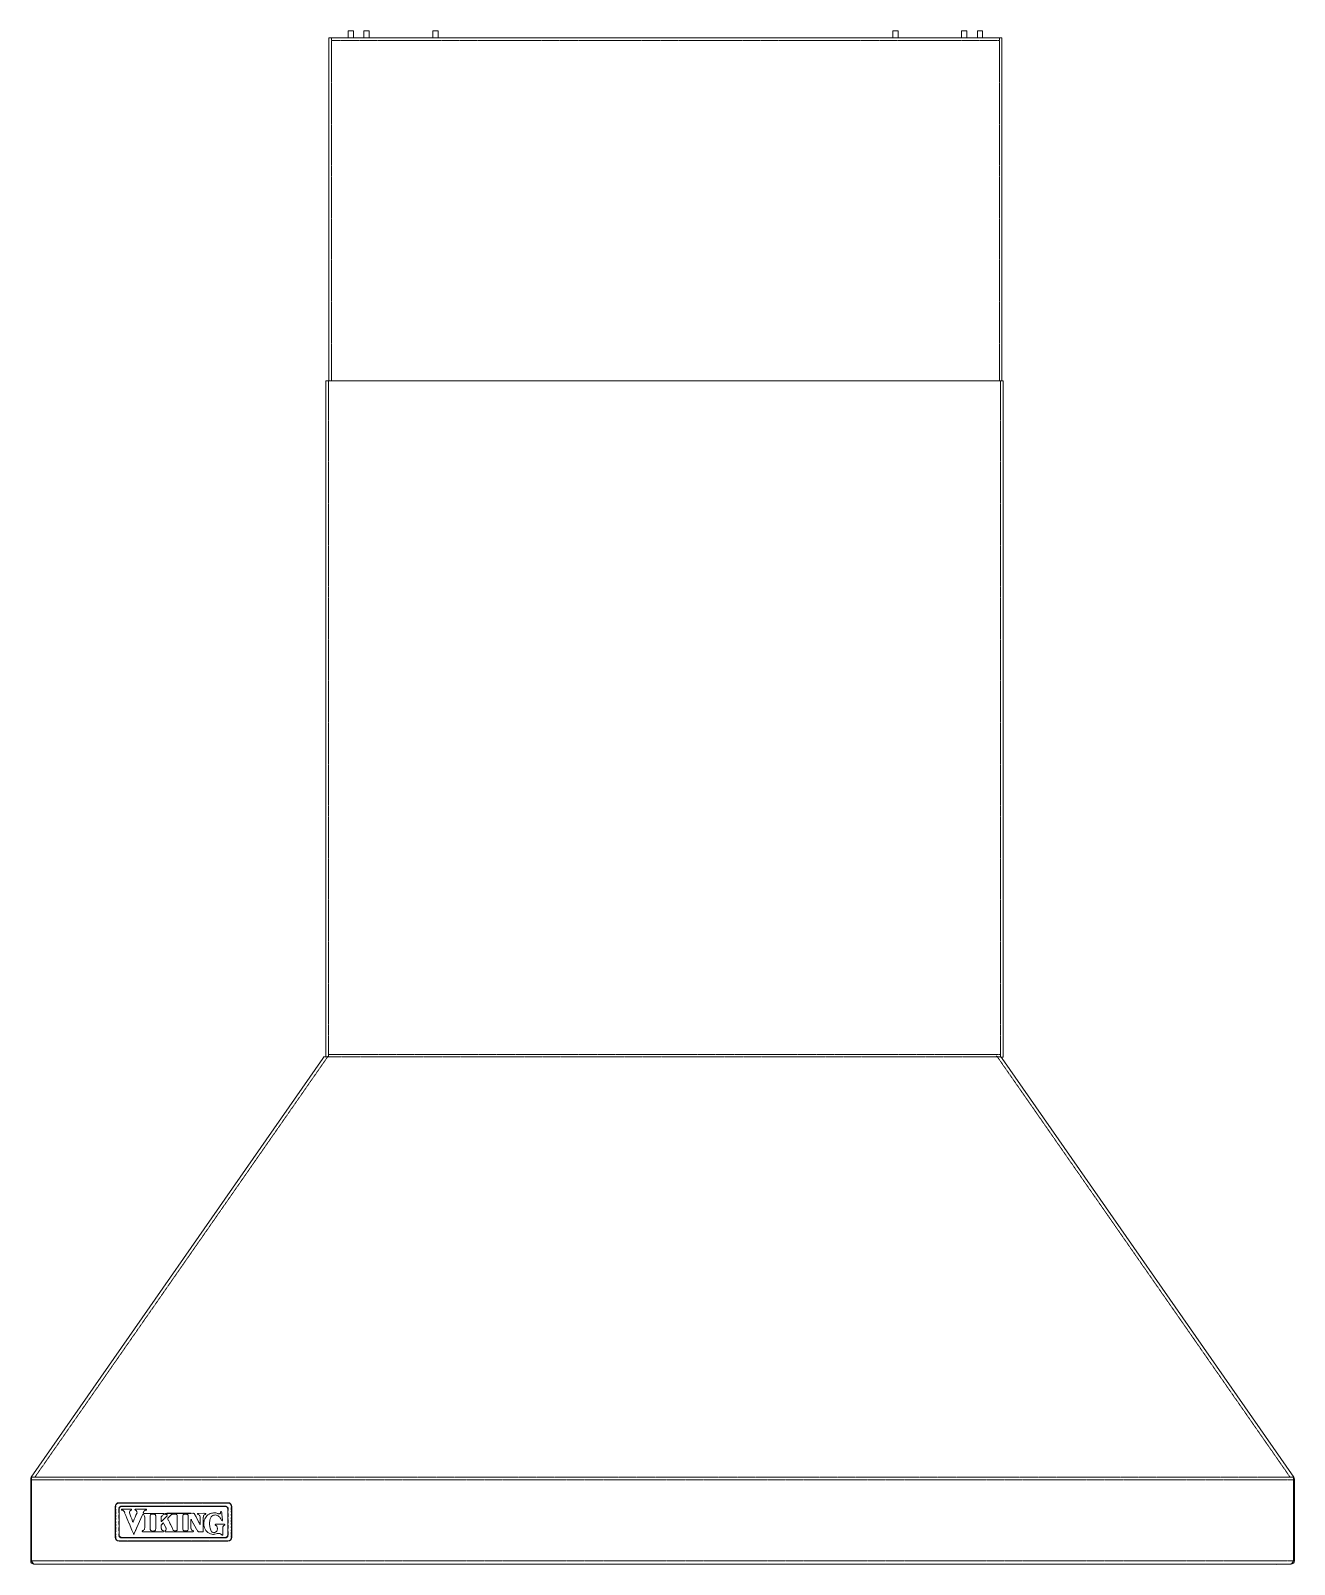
# Model space of a CAD drawing. Header units: millimetres. Extents: x 46989 to 543236, y 252623 to 526638.
# Drawn here: x 59520 to 81019, y 412126 to 438212 of the extents above; entities that cross this region are included whole.
import ezdxf

# ---------------------------------------------------------------- set-up
doc = ezdxf.new("R2010")
doc.units = ezdxf.units.MM
doc.linetypes.add('PHANTOM', pattern=[20, 10, -2, 2, -2, 2, -2])

msp = doc.modelspace()

# ---------------------------------------------------------------- linework, layer by layer
at = {"color": 7, "lineweight": 13, "ltscale": 0.00148}
for p, q in [((64594, 438089), (64594, 438047)), ((64637, 438089), (64637, 438047)), ((76000, 438089), (76000, 438047)), ((76042, 438089), (76042, 438047))]:
    msp.add_line(p, q, dxfattribs=at)
at = {"color": 7, "lineweight": 13, "ltscale": 0.001475}
for p, q in [((64637, 438089), (64594, 438089)), ((64637, 438089), (64679, 438089)), ((76000, 438089), (75957, 438089)), ((76042, 438089), (76000, 438089)), ((76042, 438089), (76042, 438047)), ((64543, 432255), (64585, 432255)), ((76063, 432255), (76020, 432255)), ((64585, 420754), (64585, 420796)), ((76020, 420754), (76020, 420796)), ((76063, 420754), (76063, 420796)), ((76063, 420754), (76063, 420796)), ((76063, 420754), (76020, 420754))]:
    msp.add_line(p, q, dxfattribs=at)
at = {"color": 7, "lineweight": 13, "ltscale": 0.03937}
for p, q in [((64594, 438047), (64594, 432255)), ((75942, 438089), (64695, 438089)), ((76042, 438047), (76042, 432255)), ((64543, 420796), (64543, 432255)), ((76020, 432255), (64585, 432255)), ((76063, 420796), (76063, 432255)), ((64491, 420729), (59530, 413609)), ((81008, 413609), (76048, 420729)), ((59520, 412188), (59520, 413577)), ((59534, 413565), (59534, 412185)), ((81005, 412185), (81005, 413565)), ((81019, 413577), (81019, 412188)), ((61025, 413174), (62875, 413174)), ((61068, 413117), (62831, 413117)), ((61068, 413109), (62831, 413109)), ((62875, 412519), (61025, 412519)), ((62831, 412584), (61068, 412584)), ((62831, 412576), (61068, 412576)), ((59586, 412129), (80952, 412129))]:
    msp.add_line(p, q, dxfattribs=at)
at = {"color": 7, "lineweight": 13, "ltscale": 0.001469}
msp.add_line((64637, 438047), (64637, 438089), dxfattribs=at)
at = {"color": 7, "lineweight": 13, "ltscale": 1.6e-05}
for p, q in [((64637, 438089), (64637, 438089)), ((62383, 412970), (62382, 412970)), ((62382, 412970), (62383, 412970))]:
    msp.add_line(p, q, dxfattribs=at)
at = {"color": 7, "lineweight": 13, "ltscale": 0.019213}
for p, q in [((64637, 438089), (65190, 438089)), ((76000, 438089), (75447, 438089))]:
    msp.add_line(p, q, dxfattribs=at)
at = {"color": 7, "linetype": 'PHANTOM', "lineweight": 13, "ltscale": 0.03937}
for p, q in [((64637, 438047), (64637, 432255)), ((76000, 438047), (64637, 438047)), ((76000, 438047), (76000, 432255)), ((64585, 420796), (64585, 432255)), ((76020, 420796), (76020, 432255)), ((64585, 420796), (76020, 420796)), ((64571, 420756), (59592, 413609)), ((64571, 420756), (75968, 420756)), ((80947, 413609), (75968, 420756)), ((59534, 413565), (81005, 413565)), ((59592, 413609), (80947, 413609)), ((61025, 413169), (62875, 413169)), ((62875, 412525), (61025, 412525)), ((59534, 412185), (81005, 412185))]:
    msp.add_line(p, q, dxfattribs=at)
at = {"color": 7, "lineweight": 13, "ltscale": 0.000463}
for p, q in [((64679, 438089), (64693, 438089)), ((75957, 438089), (75944, 438089))]:
    msp.add_line(p, q, dxfattribs=at)
at = {"color": 7, "lineweight": 13, "ltscale": 0.001562}
for p, q in [((64966, 438212), (64921, 438212)), ((65280, 438212), (65235, 438212)), ((66405, 438212), (66360, 438212)), ((74277, 438212), (74232, 438212)), ((75402, 438212), (75357, 438212)), ((75671, 438212), (75626, 438212))]:
    msp.add_line(p, q, dxfattribs=at)
at = {"color": 7, "lineweight": 13, "ltscale": 0.00426}
for p, q in [((64921, 438089), (64921, 438212)), ((65011, 438089), (65011, 438212)), ((65011, 438089), (65011, 438212)), ((65190, 438089), (65190, 438212)), ((65280, 438089), (65280, 438212)), ((66360, 438089), (66360, 438212)), ((66450, 438089), (66450, 438212)), ((74187, 438089), (74187, 438212)), ((74277, 438089), (74277, 438212)), ((75357, 438089), (75357, 438212)), ((75447, 438089), (75447, 438212)), ((75626, 438089), (75626, 438212)), ((75716, 438089), (75716, 438212)), ((75716, 438089), (75716, 438212))]:
    msp.add_line(p, q, dxfattribs=at)
at = {"color": 7, "lineweight": 13, "ltscale": 0.001563}
for p, q in [((65011, 438212), (64966, 438212)), ((65235, 438212), (65190, 438212)), ((66450, 438212), (66405, 438212)), ((74232, 438212), (74187, 438212)), ((75447, 438212), (75402, 438212)), ((75716, 438212), (75671, 438212))]:
    msp.add_line(p, q, dxfattribs=at)
at = {"color": 7, "lineweight": 13, "ltscale": 0.001187}
msp.add_line((65280, 438089), (65314, 438089), dxfattribs=at)
at = {"color": 7, "lineweight": 13, "ltscale": 0.001188}
msp.add_line((75357, 438089), (75322, 438089), dxfattribs=at)
at = {"color": 7, "lineweight": 13, "ltscale": 0.001407}
msp.add_line((64543, 420756), (64543, 420796), dxfattribs=at)
at = {"color": 7, "lineweight": 13, "ltscale": 0.001021}
msp.add_line((64585, 420796), (64585, 420767), dxfattribs=at)
at = {"color": 7, "lineweight": 13, "ltscale": 0.001113}
msp.add_line((64509, 420756), (64491, 420729), dxfattribs=at)
at = {"color": 7, "lineweight": 13, "ltscale": 0.002133}
msp.add_line((64509, 420756), (64571, 420756), dxfattribs=at)
at = {"color": 7, "lineweight": 13, "ltscale": 0.001811}
msp.add_line((75968, 420756), (76020, 420756), dxfattribs=at)
at = {"color": 7, "lineweight": 13, "ltscale": 0.001031}
msp.add_line((76048, 420729), (76031, 420754), dxfattribs=at)
at = {"color": 7, "lineweight": 13, "ltscale": 0.000133}
for p, q in [((59534, 413609), (59530, 413609)), ((81005, 413609), (81008, 413609))]:
    msp.add_line(p, q, dxfattribs=at)
at = {"color": 7, "lineweight": 13, "ltscale": 0.000162}
for p, q in [((59530, 413609), (59534, 413606)), ((81008, 413609), (81005, 413606))]:
    msp.add_line(p, q, dxfattribs=at)
at = {"color": 7, "lineweight": 13, "ltscale": 0.002}
for p, q in [((59592, 413609), (59534, 413609)), ((81005, 413609), (80947, 413609))]:
    msp.add_line(p, q, dxfattribs=at)
at = {"color": 7, "lineweight": 13, "ltscale": 0.00152}
for p, q in [((59534, 413565), (59534, 413609)), ((81005, 413609), (81005, 413565))]:
    msp.add_line(p, q, dxfattribs=at)
at = {"color": 7, "lineweight": 13, "ltscale": 0.004517}
for p, q in [((60960, 412979), (60960, 413110)), ((62940, 413110), (62940, 412979))]:
    msp.add_line(p, q, dxfattribs=at)
at = {"color": 7, "lineweight": 13, "ltscale": 0.000117}
for p, q in [((60960, 412976), (60960, 412979)), ((62940, 412979), (62940, 412976))]:
    msp.add_line(p, q, dxfattribs=at)
at = {"color": 7, "lineweight": 13, "ltscale": 0.013615}
for p, q in [((60960, 412584), (60960, 412976)), ((62940, 412976), (62940, 412584))]:
    msp.add_line(p, q, dxfattribs=at)
at = {"color": 7, "linetype": 'PHANTOM', "lineweight": 13, "ltscale": 0.018331}
for p, q in [((60967, 413111), (60967, 412583)), ((62933, 412583), (62933, 413111))]:
    msp.add_line(p, q, dxfattribs=at)
at = {"color": 7, "linetype": 'PHANTOM', "lineweight": 13, "ltscale": 0.015281}
for p, q in [((61018, 412627), (61018, 413067)), ((62882, 413067), (62882, 412627))]:
    msp.add_line(p, q, dxfattribs=at)
at = {"color": 7, "linetype": 'PHANTOM', "lineweight": 13, "ltscale": 0.000201}
for p, q in [((61025, 413174), (61025, 413169)), ((62875, 413169), (62875, 413174)), ((61025, 412519), (61025, 412525)), ((62875, 412519), (62875, 412525))]:
    msp.add_line(p, q, dxfattribs=at)
at = {"color": 7, "lineweight": 13, "ltscale": 0.015214}
for p, q in [((61025, 412628), (61025, 413066)), ((62874, 412628), (62874, 413066))]:
    msp.add_line(p, q, dxfattribs=at)
at = {"color": 7, "lineweight": 13, "ltscale": 3e-06}
for p, q in [((61066, 413058), (61066, 413058)), ((61236, 413054), (61236, 413055))]:
    msp.add_line(p, q, dxfattribs=at)
at = {"color": 7, "lineweight": 13, "ltscale": 0.000203}
for p, q in [((61068, 413117), (61068, 413112)), ((62252, 412994), (62246, 412994)), ((62831, 413112), (62831, 413117)), ((61068, 412582), (61068, 412576)), ((62831, 412576), (62831, 412582))]:
    msp.add_line(p, q, dxfattribs=at)
at = {"color": 7, "lineweight": 13, "ltscale": 8.9e-05}
for p, q in [((61068, 413112), (61068, 413109)), ((62831, 413109), (62831, 413112)), ((61068, 412584), (61068, 412582)), ((62831, 412582), (62831, 412584))]:
    msp.add_line(p, q, dxfattribs=at)
at = {"color": 7, "lineweight": 13, "ltscale": 3.9e-05}
msp.add_line((61071, 413049), (61072, 413049), dxfattribs=at)
at = {"color": 7, "lineweight": 13, "ltscale": 0.004197}
msp.add_line((61091, 413065), (61211, 413065), dxfattribs=at)
at = {"color": 7, "lineweight": 13, "ltscale": 0.004196}
msp.add_line((61211, 413065), (61091, 413065), dxfattribs=at)
at = {"color": 7, "lineweight": 13, "ltscale": 3.4e-05}
msp.add_line((61237, 413055), (61236, 413055), dxfattribs=at)
at = {"color": 7, "lineweight": 13, "ltscale": 0.011651}
msp.add_line((61416, 412957), (61283, 412649), dxfattribs=at)
at = {"color": 7, "lineweight": 13, "ltscale": 6.7e-05}
msp.add_line((61299, 413049), (61301, 413048), dxfattribs=at)
at = {"color": 7, "lineweight": 13, "ltscale": 4e-05}
for p, q in [((61305, 413064), (61307, 413065)), ((61307, 413065), (61305, 413064)), ((61790, 412980), (61791, 412981)), ((61783, 412694), (61784, 412694)), ((62201, 412725), (62201, 412724)), ((62445, 412680), (62446, 412680))]:
    msp.add_line(p, q, dxfattribs=at)
at = {"color": 7, "lineweight": 13, "ltscale": 0.001724}
msp.add_line((61306, 412946), (61326, 412991), dxfattribs=at)
at = {"color": 7, "lineweight": 13, "ltscale": 4.1e-05}
msp.add_line((61308, 413065), (61307, 413065), dxfattribs=at)
at = {"color": 7, "lineweight": 13, "ltscale": 0.000977}
msp.add_line((61336, 413065), (61308, 413065), dxfattribs=at)
at = {"color": 7, "lineweight": 13, "ltscale": 0.003791}
msp.add_line((61335, 413065), (61444, 413065), dxfattribs=at)
at = {"color": 7, "lineweight": 13, "ltscale": 0.003906}
msp.add_line((61448, 413065), (61336, 413065), dxfattribs=at)
at = {"color": 7, "lineweight": 13, "ltscale": 7.5e-05}
msp.add_line((61416, 412959), (61416, 412957), dxfattribs=at)
at = {"color": 7, "lineweight": 13, "ltscale": 3.6e-05}
for p, q in [((61434, 412999), (61434, 413000)), ((61270, 412862), (61269, 412861)), ((61615, 412694), (61616, 412694))]:
    msp.add_line(p, q, dxfattribs=at)
at = {"color": 7, "lineweight": 13, "ltscale": 0.000452}
msp.add_line((61457, 413065), (61444, 413065), dxfattribs=at)
at = {"color": 7, "lineweight": 13, "ltscale": 0.000139}
msp.add_line((61444, 413065), (61448, 413065), dxfattribs=at)
at = {"color": 7, "lineweight": 13, "ltscale": 0.000256}
msp.add_line((61450, 412993), (61457, 412993), dxfattribs=at)
at = {"color": 7, "lineweight": 13, "ltscale": 0.000255}
msp.add_line((61457, 412993), (61450, 412993), dxfattribs=at)
at = {"color": 7, "lineweight": 13, "ltscale": 0.011409}
msp.add_line((61786, 412993), (61457, 412993), dxfattribs=at)
at = {"color": 7, "lineweight": 13, "ltscale": 2.9e-05}
for p, q in [((61477, 413065), (61476, 413065)), ((62108, 412950), (62108, 412949))]:
    msp.add_line(p, q, dxfattribs=at)
at = {"color": 7, "lineweight": 13, "ltscale": 3.2e-05}
msp.add_line((61488, 413061), (61487, 413061), dxfattribs=at)
at = {"color": 7, "lineweight": 13, "ltscale": 1.3e-05}
for p, q in [((61489, 413059), (61489, 413059)), ((62688, 412995), (62688, 412995)), ((61741, 412895), (61741, 412895)), ((62015, 412727), (62015, 412727)), ((62565, 412845), (62565, 412844))]:
    msp.add_line(p, q, dxfattribs=at)
at = {"color": 7, "lineweight": 13, "ltscale": 0.009889}
msp.add_line((61501, 412993), (61786, 412993), dxfattribs=at)
at = {"color": 7, "lineweight": 13, "ltscale": 0.000662}
for p, q in [((61554, 412918), (61554, 412937)), ((61554, 412937), (61554, 412918))]:
    msp.add_line(p, q, dxfattribs=at)
at = {"color": 7, "lineweight": 13, "ltscale": 0.001186}
msp.add_line((61584, 412979), (61618, 412979), dxfattribs=at)
at = {"color": 7, "lineweight": 13, "ltscale": 0.000323}
msp.add_line((61648, 412937), (61647, 412946), dxfattribs=at)
at = {"color": 7, "lineweight": 13, "ltscale": 0.004625}
msp.add_line((61744, 412853), (61838, 412948), dxfattribs=at)
at = {"color": 7, "lineweight": 13, "ltscale": 1e-05}
for p, q in [((61744, 412937), (61744, 412937)), ((61773, 412967), (61773, 412968)), ((61930, 412979), (61929, 412979)), ((61929, 412979), (61930, 412979)), ((62445, 412680), (62445, 412680))]:
    msp.add_line(p, q, dxfattribs=at)
at = {"color": 7, "lineweight": 13, "ltscale": 1.1e-05}
for p, q in [((61773, 412967), (61773, 412968)), ((61892, 412950), (61893, 412951)), ((61909, 412967), (61909, 412968)), ((61909, 412968), (61909, 412967)), ((61417, 412687), (61417, 412687)), ((61435, 412701), (61435, 412701)), ((61946, 412708), (61946, 412709))]:
    msp.add_line(p, q, dxfattribs=at)
at = {"color": 7, "lineweight": 13, "ltscale": 3.3e-05}
msp.add_line((61786, 412993), (61786, 412993), dxfattribs=at)
msp.add_line((61786, 412993), (61786, 412993), dxfattribs=at)
at = {"color": 7, "lineweight": 13, "ltscale": 4e-06}
msp.add_line((61790, 412980), (61790, 412980), dxfattribs=at)
at = {"color": 7, "lineweight": 13, "ltscale": 5e-06}
for p, q in [((61790, 412980), (61790, 412980)), ((61790, 412980), (61790, 412980)), ((62456, 412686), (62456, 412686))]:
    msp.add_line(p, q, dxfattribs=at)
at = {"color": 7, "lineweight": 13, "ltscale": 6e-06}
for p, q in [((61790, 412980), (61790, 412980)), ((62201, 412769), (62201, 412769))]:
    msp.add_line(p, q, dxfattribs=at)
at = {"color": 7, "lineweight": 13, "ltscale": 2.4e-05}
msp.add_line((61810, 412984), (61810, 412985), dxfattribs=at)
at = {"color": 7, "lineweight": 13, "ltscale": 6.1e-05}
msp.add_line((61818, 412977), (61820, 412977), dxfattribs=at)
at = {"color": 7, "lineweight": 13, "ltscale": 0.000385}
msp.add_line((61828, 412993), (61839, 412994), dxfattribs=at)
at = {"color": 7, "lineweight": 13, "ltscale": 0.000384}
msp.add_line((61839, 412993), (61828, 412993), dxfattribs=at)
at = {"color": 7, "lineweight": 13, "ltscale": 0.014149}
msp.add_line((61839, 412994), (62246, 412994), dxfattribs=at)
at = {"color": 7, "lineweight": 13, "ltscale": 0.014154}
msp.add_line((62247, 412993), (61839, 412993), dxfattribs=at)
at = {"color": 7, "lineweight": 13, "ltscale": 0.000217}
msp.add_line((61893, 412951), (61897, 412955), dxfattribs=at)
at = {"color": 7, "lineweight": 13, "ltscale": 0.000604}
msp.add_line((61909, 412967), (61897, 412955), dxfattribs=at)
at = {"color": 7, "lineweight": 13, "ltscale": 8e-06}
for p, q in [((61910, 412968), (61909, 412968)), ((62483, 412973), (62484, 412973)), ((62456, 412686), (62456, 412686))]:
    msp.add_line(p, q, dxfattribs=at)
at = {"color": 7, "lineweight": 13, "ltscale": 1.8e-05}
for p, q in [((62108, 412949), (62108, 412948)), ((62133, 412979), (62133, 412979)), ((62134, 412979), (62134, 412979)), ((62128, 412696), (62129, 412696)), ((62273, 412701), (62272, 412701))]:
    msp.add_line(p, q, dxfattribs=at)
at = {"color": 7, "lineweight": 13, "ltscale": 1.9e-05}
for p, q in [((62108, 412949), (62108, 412948)), ((62133, 412979), (62133, 412979)), ((62133, 412979), (62134, 412979)), ((62174, 412979), (62175, 412979)), ((62178, 412979), (62178, 412978)), ((62201, 412945), (62201, 412946)), ((62108, 412905), (62108, 412904)), ((62108, 412728), (62108, 412728)), ((62128, 412696), (62129, 412696)), ((62201, 412724), (62201, 412725)), ((62289, 412693), (62289, 412694))]:
    msp.add_line(p, q, dxfattribs=at)
at = {"color": 7, "lineweight": 13, "ltscale": 3.5e-05}
msp.add_line((62134, 412979), (62133, 412979), dxfattribs=at)
at = {"color": 7, "lineweight": 13, "ltscale": 0.0001}
msp.add_line((62175, 412979), (62178, 412979), dxfattribs=at)
at = {"color": 7, "lineweight": 13, "ltscale": 0.00014}
msp.add_line((62201, 412941), (62201, 412945), dxfattribs=at)
at = {"color": 7, "lineweight": 13, "ltscale": 5.1e-05}
msp.add_line((62290, 412993), (62292, 412993), dxfattribs=at)
at = {"color": 7, "lineweight": 13, "ltscale": 7.1e-05}
for p, q in [((62292, 412993), (62290, 412993)), ((61645, 412712), (61645, 412714)), ((61645, 412714), (61645, 412712))]:
    msp.add_line(p, q, dxfattribs=at)
at = {"color": 7, "lineweight": 13, "ltscale": 4.2e-05}
msp.add_line((62309, 412981), (62309, 412982), dxfattribs=at)
at = {"color": 7, "lineweight": 13, "ltscale": 0.000435}
msp.add_line((62382, 412970), (62371, 412975), dxfattribs=at)
at = {"color": 7, "lineweight": 13, "ltscale": 0.002742}
msp.add_line((62374, 412993), (62453, 412994), dxfattribs=at)
at = {"color": 7, "lineweight": 13, "ltscale": 0.00341}
msp.add_line((62472, 412994), (62374, 412993), dxfattribs=at)
at = {"color": 7, "lineweight": 13, "ltscale": 1e-06}
msp.add_line((62465, 412957), (62465, 412957), dxfattribs=at)
at = {"color": 7, "lineweight": 13, "ltscale": 0.000379}
msp.add_line((62472, 412994), (62483, 412993), dxfattribs=at)
at = {"color": 7, "lineweight": 13, "ltscale": 6.4e-05}
msp.add_line((62485, 412974), (62483, 412973), dxfattribs=at)
at = {"color": 7, "lineweight": 13, "ltscale": 5.6e-05}
for p, q in [((62484, 412973), (62485, 412974)), ((62392, 412818), (62391, 412820))]:
    msp.add_line(p, q, dxfattribs=at)
at = {"color": 7, "lineweight": 13, "ltscale": 0.000103}
msp.add_line((62752, 413014), (62751, 413012), dxfattribs=at)
at = {"color": 7, "lineweight": 13, "ltscale": 0.000817}
msp.add_line((62771, 413001), (62773, 412978), dxfattribs=at)
at = {"color": 7, "lineweight": 13, "ltscale": 2.5e-05}
for p, q in [((61252, 412862), (61252, 412863)), ((61775, 412681), (61776, 412681)), ((62175, 412695), (62175, 412695))]:
    msp.add_line(p, q, dxfattribs=at)
at = {"color": 7, "lineweight": 13, "ltscale": 0.006329}
msp.add_line((61461, 412928), (61461, 412746), dxfattribs=at)
at = {"color": 7, "lineweight": 13, "ltscale": 0.000141}
msp.add_line((61554, 412914), (61554, 412918), dxfattribs=at)
at = {"color": 7, "lineweight": 13, "ltscale": 0.005415}
msp.add_line((61554, 412914), (61554, 412758), dxfattribs=at)
at = {"color": 7, "lineweight": 13, "ltscale": 2e-06}
for p, q in [((61554, 412758), (61554, 412758)), ((61555, 412720), (61555, 412720))]:
    msp.add_line(p, q, dxfattribs=at)
at = {"color": 7, "lineweight": 13, "ltscale": 0.003487}
msp.add_line((61555, 412680), (61655, 412680), dxfattribs=at)
at = {"color": 7, "lineweight": 13, "ltscale": 0.000549}
msp.add_line((61647, 412791), (61647, 412775), dxfattribs=at)
at = {"color": 7, "lineweight": 13, "ltscale": 0.000728}
msp.add_line((61741, 412895), (61741, 412874), dxfattribs=at)
at = {"color": 7, "lineweight": 13, "ltscale": 2.2e-05}
for p, q in [((61741, 412874), (61741, 412873)), ((61813, 412764), (61813, 412764)), ((62175, 412695), (62175, 412695)), ((62816, 412790), (62816, 412790))]:
    msp.add_line(p, q, dxfattribs=at)
at = {"color": 7, "lineweight": 13, "ltscale": 0.000589}
msp.add_line((61741, 412754), (61741, 412771), dxfattribs=at)
at = {"color": 7, "lineweight": 13, "ltscale": 0.000883}
msp.add_line((61741, 412771), (61741, 412746), dxfattribs=at)
at = {"color": 7, "lineweight": 13, "ltscale": 0.000426}
for p, q in [((61768, 412824), (61760, 412815)), ((62264, 412865), (62258, 412876))]:
    msp.add_line(p, q, dxfattribs=at)
at = {"color": 7, "lineweight": 13, "ltscale": 8.4e-05}
msp.add_line((61769, 412701), (61766, 412701), dxfattribs=at)
at = {"color": 7, "lineweight": 13, "ltscale": 0.002013}
msp.add_line((61787, 412816), (61813, 412764), dxfattribs=at)
at = {"color": 7, "lineweight": 13, "ltscale": 2.7e-05}
for p, q in [((61809, 412695), (61809, 412696)), ((62201, 412725), (62201, 412726))]:
    msp.add_line(p, q, dxfattribs=at)
at = {"color": 7, "lineweight": 13, "ltscale": 4.3e-05}
msp.add_line((61810, 412696), (61809, 412695), dxfattribs=at)
at = {"color": 7, "lineweight": 13, "ltscale": 4.4e-05}
msp.add_line((61810, 412683), (61811, 412682), dxfattribs=at)
at = {"color": 7, "lineweight": 13, "ltscale": 0.000198}
msp.add_line((61830, 412680), (61824, 412680), dxfattribs=at)
at = {"color": 7, "lineweight": 13, "ltscale": 2e-05}
for p, q in [((61827, 412729), (61827, 412728)), ((62201, 412770), (62201, 412769)), ((62282, 412681), (62282, 412681))]:
    msp.add_line(p, q, dxfattribs=at)
at = {"color": 7, "lineweight": 13, "ltscale": 0.013839}
msp.add_line((61830, 412680), (62228, 412680), dxfattribs=at)
at = {"color": 7, "lineweight": 13, "ltscale": 0.00012}
msp.add_line((61863, 412875), (61862, 412878), dxfattribs=at)
at = {"color": 7, "lineweight": 13, "ltscale": 0.003041}
msp.add_line((61925, 412750), (61887, 412829), dxfattribs=at)
at = {"color": 7, "lineweight": 13, "ltscale": 0.00097}
msp.add_line((61901, 412799), (61889, 412824), dxfattribs=at)
at = {"color": 7, "lineweight": 13, "ltscale": 2.1e-05}
msp.add_line((61925, 412750), (61925, 412750), dxfattribs=at)
at = {"color": 7, "lineweight": 13, "ltscale": 7.4e-05}
msp.add_line((61946, 412709), (61945, 412710), dxfattribs=at)
at = {"color": 7, "lineweight": 13, "ltscale": 9e-06}
msp.add_line((61945, 412710), (61945, 412710), dxfattribs=at)
at = {"color": 7, "lineweight": 13, "ltscale": 0.001287}
msp.add_line((62015, 412866), (62015, 412829), dxfattribs=at)
at = {"color": 7, "lineweight": 13, "ltscale": 0.000422}
msp.add_line((62015, 412829), (62015, 412817), dxfattribs=at)
at = {"color": 7, "lineweight": 13, "ltscale": 0.001505}
msp.add_line((62015, 412817), (62015, 412773), dxfattribs=at)
at = {"color": 7, "lineweight": 13, "ltscale": 0.001603}
msp.add_line((62015, 412773), (62015, 412727), dxfattribs=at)
at = {"color": 7, "linetype": 'PHANTOM', "lineweight": 13, "ltscale": 5e-06}
msp.add_line((62015, 412773), (62015, 412773), dxfattribs=at)
at = {"color": 7, "linetype": 'PHANTOM', "lineweight": 13, "ltscale": 1.9e-05}
msp.add_line((62108, 412905), (62108, 412904), dxfattribs=at)
at = {"color": 7, "lineweight": 13, "ltscale": 6.5e-05}
msp.add_line((62130, 412695), (62129, 412696), dxfattribs=at)
at = {"color": 7, "lineweight": 13, "ltscale": 0.003746}
msp.add_line((62201, 412770), (62201, 412877), dxfattribs=at)
at = {"color": 7, "lineweight": 13, "ltscale": 0.000671}
msp.add_line((62201, 412749), (62201, 412768), dxfattribs=at)
at = {"color": 7, "lineweight": 13, "ltscale": 0.000282}
msp.add_line((62201, 412759), (62201, 412767), dxfattribs=at)
at = {"color": 7, "lineweight": 13, "ltscale": 0.00095}
msp.add_line((62228, 412680), (62255, 412680), dxfattribs=at)
at = {"color": 7, "lineweight": 13, "ltscale": 0.005003}
for p, q in [((62246, 412890), (62246, 412746)), ((62246, 412746), (62246, 412890))]:
    msp.add_line(p, q, dxfattribs=at)
at = {"color": 7, "lineweight": 13, "ltscale": 0.000313}
msp.add_line((62264, 412680), (62255, 412680), dxfattribs=at)
at = {"color": 7, "lineweight": 13, "ltscale": 0.000362}
for p, q in [((62255, 412680), (62266, 412680)), ((62386, 412830), (62381, 412839))]:
    msp.add_line(p, q, dxfattribs=at)
at = {"color": 7, "lineweight": 13, "ltscale": 0.00315}
msp.add_line((62308, 412785), (62264, 412865), dxfattribs=at)
at = {"color": 7, "lineweight": 13, "ltscale": 0.005629}
msp.add_line((62264, 412865), (62342, 412723), dxfattribs=at)
at = {"color": 7, "lineweight": 13, "ltscale": 5e-05}
msp.add_line((62264, 412680), (62266, 412680), dxfattribs=at)
at = {"color": 7, "lineweight": 13, "ltscale": 9.8e-05}
msp.add_line((62266, 412680), (62269, 412680), dxfattribs=at)
at = {"color": 7, "lineweight": 13, "ltscale": 4.6e-05}
msp.add_line((62284, 412681), (62282, 412681), dxfattribs=at)
at = {"color": 7, "lineweight": 13, "ltscale": 5.5e-05}
msp.add_line((62289, 412694), (62288, 412695), dxfattribs=at)
at = {"color": 7, "lineweight": 13, "ltscale": 0.000155}
msp.add_line((62344, 412719), (62342, 412723), dxfattribs=at)
at = {"color": 7, "lineweight": 13, "ltscale": 0.000156}
msp.add_line((62342, 412723), (62344, 412719), dxfattribs=at)
at = {"color": 7, "lineweight": 13, "ltscale": 1.5e-05}
for p, q in [((62368, 412683), (62368, 412683)), ((62456, 412685), (62456, 412686))]:
    msp.add_line(p, q, dxfattribs=at)
at = {"color": 7, "lineweight": 13, "ltscale": 0.001713}
msp.add_line((62434, 412680), (62384, 412680), dxfattribs=at)
at = {"color": 7, "lineweight": 13, "ltscale": 0.00036}
msp.add_line((62391, 412820), (62386, 412830), dxfattribs=at)
at = {"color": 7, "lineweight": 13, "ltscale": 2.6e-05}
for p, q in [((62391, 412820), (62391, 412820)), ((62594, 412690), (62593, 412691)), ((62593, 412691), (62594, 412690)), ((61282, 412649), (61283, 412649))]:
    msp.add_line(p, q, dxfattribs=at)
at = {"color": 7, "lineweight": 13, "ltscale": 0.004422}
msp.add_line((62404, 412928), (62404, 412801), dxfattribs=at)
at = {"color": 7, "lineweight": 13, "ltscale": 0.000233}
msp.add_line((62434, 412680), (62440, 412680), dxfattribs=at)
at = {"color": 7, "lineweight": 13, "ltscale": 7.2e-05}
msp.add_line((62457, 412907), (62457, 412909), dxfattribs=at)
at = {"color": 7, "lineweight": 13, "ltscale": 0.00395}
msp.add_line((62457, 412793), (62457, 412907), dxfattribs=at)
at = {"color": 7, "lineweight": 13, "ltscale": 8.8e-05}
msp.add_line((62457, 412708), (62457, 412711), dxfattribs=at)
at = {"color": 7, "lineweight": 13, "ltscale": 0.000673}
msp.add_line((62457, 412689), (62457, 412708), dxfattribs=at)
at = {"color": 7, "lineweight": 13, "ltscale": 0.005112}
msp.add_line((62667, 412807), (62814, 412807), dxfattribs=at)
at = {"color": 7, "lineweight": 13, "ltscale": 0.003419}
msp.add_line((62789, 412630), (62789, 412728), dxfattribs=at)
at = {"color": 7, "lineweight": 13, "ltscale": 4.7e-05}
msp.add_line((62796, 412776), (62797, 412777), dxfattribs=at)
at = {"color": 7, "lineweight": 13, "ltscale": 0.000189}
msp.add_line((62646, 412639), (62652, 412640), dxfattribs=at)
at = {"color": 7, "lineweight": 13, "ltscale": 0.000114}
msp.add_line((62665, 412674), (62662, 412672), dxfattribs=at)
at = {"color": 7, "lineweight": 13, "ltscale": 5.7e-05}
for p, q in [((62665, 412674), (62667, 412675)), ((62775, 412625), (62776, 412624))]:
    msp.add_line(p, q, dxfattribs=at)
at = {"color": 7, "lineweight": 13, "ltscale": 1.2e-05}
msp.add_line((62751, 412643), (62750, 412643), dxfattribs=at)
at = {"color": 7, "lineweight": 13, "ltscale": 0.000888}
msp.add_line((62751, 412643), (62771, 412628), dxfattribs=at)
at = {"color": 7, "lineweight": 13, "ltscale": 0.000148}
msp.add_line((62771, 412628), (62775, 412625), dxfattribs=at)
at = {"color": 7, "lineweight": 13, "ltscale": 0.000149}
msp.add_line((62775, 412625), (62771, 412628), dxfattribs=at)
at = {"color": 7, "lineweight": 13, "ltscale": 0.000487}
for p, q in [((59534, 412188), (59520, 412188)), ((81005, 412188), (81019, 412188))]:
    msp.add_line(p, q, dxfattribs=at)
at = {"color": 7, "lineweight": 13, "ltscale": 0.000235}
msp.add_line((80722, 412126), (80716, 412129), dxfattribs=at)
at = {"color": 7, "lineweight": 13, "ltscale": 8.5e-05}
msp.add_line((80722, 412126), (80721, 412129), dxfattribs=at)
at = {"color": 7, "lineweight": 13, "ltscale": 0.03937}
for points in [[(64585, 420767), (64578, 420762), (64571, 420756)], [(75968, 420756), (75961, 420762), (75955, 420766), (75950, 420768), (75945, 420769)], [(61071, 413049), (61068, 413050), (61066, 413053), (61065, 413055)], [(61065, 413055), (61067, 413052), (61071, 413049)], [(61120, 413003), (61114, 413017), (61110, 413024), (61103, 413033), (61095, 413041), (61086, 413046), (61079, 413048), (61072, 413049)], [(61091, 413065), (61081, 413065), (61076, 413064)], [(61202, 413004), (61201, 413012), (61203, 413021), (61206, 413029), (61212, 413035), (61220, 413043), (61230, 413048)], [(61226, 413064), (61221, 413065), (61211, 413065)], [(61231, 413063), (61234, 413061), (61236, 413057), (61237, 413055)], [(61301, 413064), (61298, 413062), (61295, 413059), (61294, 413055), (61295, 413054)], [(61307, 413065), (61300, 413063), (61297, 413061), (61295, 413059)], [(61296, 413052), (61297, 413051), (61301, 413048)], [(61301, 413048), (61313, 413041), (61319, 413036), (61323, 413031), (61327, 413023), (61330, 413015), (61329, 413004)], [(61416, 412957), (61420, 412966), (61422, 412970), (61429, 412977)], [(61461, 412928), (61458, 412943), (61452, 412957), (61444, 412967), (61435, 412974), (61429, 412977)], [(61436, 412996), (61436, 412996), (61438, 412995), (61441, 412994), (61450, 412993)], [(61440, 413014), (61448, 413029), (61454, 413036), (61461, 413041), (61468, 413046), (61477, 413048), (61482, 413049)], [(61476, 413065), (61462, 413065), (61448, 413065)], [(61489, 413059), (61486, 413062), (61483, 413064), (61477, 413065)], [(61482, 413049), (61486, 413050), (61489, 413054), (61489, 413059)], [(61584, 412979), (61575, 412978), (61566, 412974), (61565, 412973)], [(61636, 412973), (61629, 412977), (61618, 412979)], [(61648, 412937), (61648, 412864), (61647, 412791)], [(61741, 412895), (61741, 412915), (61741, 412925), (61742, 412933), (61744, 412937)], [(61744, 412937), (61749, 412946), (61755, 412953), (61763, 412960), (61773, 412967)], [(61744, 412937), (61749, 412946), (61755, 412953), (61763, 412960), (61773, 412967)], [(61773, 412968), (61785, 412976), (61790, 412980)], [(61794, 412989), (61793, 412992), (61790, 412993), (61786, 412993)], [(61791, 412981), (61794, 412986), (61794, 412989)], [(61818, 412977), (61815, 412978), (61812, 412981), (61810, 412984)], [(61817, 412992), (61820, 412993), (61828, 412993)], [(61828, 412993), (61820, 412993), (61817, 412992)], [(61841, 412970), (61840, 412972), (61835, 412974), (61829, 412975), (61818, 412977)], [(61838, 412948), (61842, 412956), (61844, 412961), (61844, 412965), (61841, 412970)], [(61861, 412918), (61870, 412928), (61881, 412940), (61893, 412951)], [(61910, 412968), (61917, 412974), (61921, 412976), (61929, 412979)], [(61930, 412979), (61940, 412980), (61962, 412980), (61975, 412980)], [(61998, 412976), (61993, 412978), (61982, 412980), (61975, 412980)], [(62013, 412959), (62010, 412965), (62005, 412971), (61998, 412976)], [(62013, 412959), (62014, 412951), (62014, 412934)], [(62108, 412948), (62108, 412926), (62108, 412904)], [(62108, 412948), (62108, 412934), (62108, 412905)], [(62178, 412979), (62184, 412977), (62190, 412973), (62194, 412968), (62198, 412963), (62200, 412954), (62201, 412946)], [(62178, 412978), (62184, 412976), (62190, 412973), (62194, 412968), (62198, 412962), (62200, 412954), (62201, 412946)], [(62247, 412993), (62269, 412994), (62290, 412993)], [(62303, 412990), (62297, 412993), (62292, 412993)], [(62309, 412982), (62305, 412988), (62303, 412990)], [(62381, 412839), (62334, 412934), (62309, 412981)], [(62359, 412987), (62360, 412990), (62361, 412990), (62363, 412992), (62366, 412993), (62374, 412993)], [(62374, 412993), (62366, 412993), (62362, 412991), (62360, 412990), (62359, 412987), (62359, 412986), (62360, 412983), (62361, 412981)], [(62383, 412970), (62390, 412964), (62395, 412957), (62397, 412952)], [(62457, 412909), (62457, 412928), (62459, 412938), (62463, 412952), (62465, 412957)], [(62465, 412957), (62460, 412944), (62458, 412931)], [(62466, 412819), (62466, 412839), (62469, 412858), (62473, 412877), (62481, 412898), (62492, 412917), (62505, 412935), (62519, 412951), (62536, 412966), (62554, 412978), (62574, 412988), (62595, 412995), (62614, 412999), (62633, 413001), (62652, 413001)], [(62485, 412974), (62491, 412975), (62496, 412977)], [(62502, 412986), (62501, 412989), (62497, 412992), (62494, 412993), (62489, 412993)], [(62496, 412977), (62500, 412979), (62502, 412984), (62502, 412986)], [(62647, 412965), (62631, 412962), (62617, 412955), (62604, 412946), (62593, 412934), (62585, 412920), (62580, 412910), (62575, 412898), (62569, 412875), (62567, 412860), (62565, 412845)], [(62767, 412878), (62755, 412901), (62739, 412923), (62730, 412933), (62721, 412942), (62708, 412951), (62694, 412959), (62678, 412964), (62663, 412966), (62647, 412965)], [(62647, 412965), (62663, 412966), (62679, 412964), (62694, 412959), (62708, 412951), (62721, 412941), (62731, 412932), (62739, 412923), (62755, 412901), (62767, 412878)], [(62688, 412995), (62703, 412988), (62712, 412985), (62716, 412983), (62723, 412983)], [(62744, 412993), (62740, 412988), (62735, 412985), (62729, 412983), (62723, 412983)], [(62723, 412983), (62731, 412984), (62737, 412986), (62744, 412993)], [(62744, 412993), (62748, 412999), (62749, 413004), (62752, 413014)], [(62751, 413010), (62747, 412998), (62744, 412993)], [(62757, 413023), (62755, 413021), (62752, 413014)], [(62757, 413023), (62759, 413025), (62761, 413025), (62762, 413025)], [(62762, 413025), (62760, 413025), (62758, 413024), (62757, 413023)], [(62762, 413025), (62764, 413024), (62766, 413022)], [(62766, 413022), (62764, 413024), (62762, 413025)], [(61193, 412825), (61243, 412707), (61267, 412648)], [(61252, 412862), (61257, 412849), (61260, 412843)], [(61260, 412843), (61257, 412849), (61254, 412856), (61252, 412862)], [(61260, 412843), (61264, 412849), (61269, 412861)], [(61416, 412693), (61419, 412696), (61422, 412697)], [(61417, 412687), (61416, 412690), (61416, 412693)], [(61417, 412687), (61418, 412685), (61421, 412683), (61426, 412681), (61431, 412680), (61442, 412680)], [(61435, 412701), (61428, 412699), (61422, 412697)], [(61422, 412697), (61428, 412699), (61435, 412701)], [(61461, 412746), (61458, 412733), (61454, 412720), (61448, 412711), (61440, 412704), (61435, 412701)], [(61554, 412758), (61555, 412836), (61554, 412914)], [(61554, 412726), (61554, 412737), (61554, 412758)], [(61615, 412694), (61599, 412693), (61591, 412693), (61580, 412695)], [(61645, 412712), (61641, 412705), (61636, 412700), (61632, 412697), (61627, 412695), (61616, 412694)], [(61616, 412694), (61624, 412695), (61628, 412696), (61633, 412698)], [(61633, 412698), (61638, 412702), (61642, 412707), (61645, 412712)], [(61647, 412728), (61646, 412718), (61645, 412714)], [(61645, 412714), (61646, 412718), (61647, 412728)], [(61647, 412775), (61648, 412743), (61647, 412728)], [(61647, 412728), (61648, 412743), (61647, 412775)], [(61744, 412853), (61743, 412854), (61742, 412857), (61741, 412861), (61741, 412865), (61741, 412873)], [(61741, 412771), (61741, 412785), (61741, 412792), (61742, 412794), (61743, 412796)], [(61743, 412796), (61742, 412795), (61741, 412792), (61741, 412785), (61741, 412771)], [(61741, 412746), (61743, 412733), (61748, 412720), (61754, 412711), (61762, 412704), (61766, 412701)], [(61760, 412705), (61753, 412712), (61748, 412720), (61744, 412732)], [(61769, 412701), (61778, 412698), (61783, 412694)], [(61787, 412816), (61781, 412828), (61778, 412833)], [(61781, 412682), (61783, 412683), (61785, 412687)], [(61806, 412688), (61806, 412691), (61809, 412695)], [(61809, 412695), (61806, 412691), (61806, 412688)], [(61810, 412682), (61807, 412685), (61806, 412688)], [(61806, 412688), (61807, 412685), (61810, 412683)], [(61811, 412682), (61815, 412681), (61824, 412680)], [(61827, 412729), (61827, 412733), (61824, 412740), (61821, 412748), (61813, 412764)], [(61862, 412878), (61856, 412890), (61854, 412896), (61854, 412903), (61856, 412911), (61861, 412918)], [(61945, 412710), (61941, 412717), (61934, 412730), (61925, 412750)], [(61945, 412710), (61941, 412716), (61935, 412730), (61925, 412750)], [(61964, 412695), (61959, 412697), (61951, 412703), (61946, 412709)], [(61987, 412695), (61977, 412694), (61972, 412694), (61964, 412695)], [(62015, 412727), (62013, 412717), (62010, 412709), (62006, 412703), (62000, 412699), (61994, 412696), (61987, 412695)], [(62014, 412934), (62015, 412911), (62015, 412866)], [(62129, 412696), (62123, 412698), (62118, 412702), (62113, 412708), (62110, 412716), (62108, 412728)], [(62108, 412727), (62109, 412717), (62113, 412708), (62118, 412702), (62124, 412697), (62128, 412696)], [(62175, 412695), (62167, 412694), (62152, 412694), (62138, 412694), (62130, 412695)], [(62201, 412724), (62199, 412716), (62196, 412708), (62192, 412703), (62187, 412699), (62181, 412696), (62175, 412695)], [(62176, 412695), (62182, 412696), (62188, 412699), (62192, 412703), (62196, 412708), (62199, 412716), (62201, 412724)], [(62201, 412769), (62201, 412740), (62201, 412726)], [(62246, 412890), (62250, 412889), (62254, 412885), (62256, 412879)], [(62258, 412712), (62251, 412725), (62247, 412739), (62246, 412746)], [(62246, 412746), (62248, 412732), (62254, 412718), (62258, 412712)], [(62288, 412695), (62282, 412698), (62277, 412699), (62273, 412701)], [(62286, 412682), (62289, 412683), (62290, 412687), (62290, 412691), (62289, 412694)], [(62364, 412685), (62362, 412688), (62358, 412695)], [(62368, 412683), (62373, 412681), (62384, 412680)], [(62391, 412820), (62397, 412809), (62400, 412804), (62402, 412802), (62404, 412801)], [(62404, 412801), (62403, 412801), (62401, 412803), (62398, 412808), (62392, 412818)], [(62445, 412680), (62451, 412681), (62454, 412683), (62455, 412684)], [(62446, 412680), (62451, 412681), (62455, 412684), (62456, 412686)], [(62466, 412819), (62467, 412795), (62471, 412771), (62478, 412747), (62489, 412725), (62502, 412704), (62518, 412686), (62536, 412669), (62556, 412656), (62578, 412645), (62601, 412637)], [(62565, 412844), (62564, 412807), (62567, 412770), (62568, 412762)], [(62593, 412691), (62584, 412707), (62577, 412725), (62572, 412743), (62568, 412762)], [(62568, 412762), (62572, 412743), (62577, 412725), (62584, 412707), (62593, 412691)], [(62594, 412690), (62604, 412678), (62610, 412673), (62617, 412669), (62624, 412666)], [(62624, 412666), (62613, 412671), (62604, 412678), (62594, 412690)], [(62657, 412800), (62657, 412799), (62658, 412797), (62661, 412794), (62665, 412791)], [(62665, 412791), (62659, 412796), (62657, 412798), (62657, 412800)], [(62665, 412791), (62671, 412789), (62677, 412786), (62682, 412782), (62686, 412777), (62692, 412765), (62695, 412752), (62697, 412739)], [(62691, 412701), (62686, 412693), (62680, 412686), (62673, 412679), (62665, 412674)], [(62697, 412739), (62696, 412722), (62694, 412714), (62691, 412701)], [(62767, 412878), (62771, 412873), (62774, 412870), (62775, 412869)], [(62781, 412869), (62783, 412870), (62785, 412874)], [(62789, 412728), (62789, 412744), (62789, 412751), (62791, 412762), (62793, 412772), (62796, 412776)], [(62816, 412790), (62806, 412784), (62797, 412777)], [(62814, 412807), (62819, 412806), (62821, 412804), (62823, 412802), (62822, 412799), (62822, 412797), (62819, 412793), (62816, 412790)], [(61267, 412648), (61270, 412643), (61273, 412641), (61275, 412641)], [(61275, 412641), (61276, 412641), (61278, 412642), (61280, 412645), (61282, 412649)], [(62601, 412637), (62621, 412636), (62631, 412636), (62646, 412639)], [(62624, 412666), (62634, 412664), (62644, 412665), (62653, 412668), (62662, 412672)], [(62662, 412672), (62653, 412668), (62644, 412665), (62634, 412664), (62624, 412666)], [(62652, 412640), (62678, 412647), (62691, 412649)], [(62702, 412651), (62719, 412653), (62727, 412652)], [(62783, 412622), (62776, 412624), (62775, 412625)], [(62789, 412630), (62790, 412626), (62789, 412625), (62786, 412622), (62783, 412622)], [(59534, 412185), (59544, 412169), (59551, 412157), (59563, 412142), (59569, 412136), (59576, 412131), (59581, 412129), (59586, 412129)], [(80952, 412129), (80958, 412129), (80961, 412130), (80965, 412133), (80975, 412141), (80987, 412156), (80993, 412166), (81005, 412185)]]:
    msp.add_lwpolyline(points, dxfattribs=at)
at = {"color": 7, "linetype": 'PHANTOM', "lineweight": 13, "ltscale": 0.03937}
for points in [[(60960, 413110), (60960, 413110), (60960, 413110), (60960, 413110), (60960, 413110), (60963, 413111), (60967, 413111)], [(61018, 413067), (61019, 413077), (61022, 413087), (61028, 413097), (61035, 413104), (61043, 413111), (61053, 413115), (61060, 413117), (61068, 413117)], [(61018, 413067), (61023, 413067), (61024, 413066), (61025, 413066), (61025, 413066), (61025, 413066), (61025, 413066)], [(62831, 413117), (62842, 413116), (62852, 413113), (62861, 413108), (62869, 413100), (62875, 413092), (62879, 413082), (62881, 413075), (62882, 413067)], [(62882, 413067), (62877, 413067), (62875, 413066), (62875, 413066), (62875, 413066), (62874, 413066), (62874, 413066)], [(62933, 413111), (62937, 413110), (62939, 413110), (62940, 413110), (62940, 413110), (62940, 413110)], [(60967, 412583), (60962, 412583), (60961, 412583), (60960, 412584), (60960, 412584), (60960, 412584)], [(61018, 412627), (61023, 412627), (61024, 412627), (61025, 412628), (61025, 412628), (61025, 412628), (61025, 412628)], [(61068, 412576), (61058, 412577), (61047, 412581), (61038, 412586), (61031, 412593), (61025, 412602), (61020, 412611), (61019, 412619), (61018, 412627)], [(62882, 412627), (62881, 412616), (62877, 412606), (62872, 412597), (62865, 412589), (62857, 412583), (62847, 412579), (62839, 412577), (62831, 412576)], [(62882, 412627), (62877, 412627), (62875, 412627), (62875, 412628), (62875, 412628), (62874, 412628), (62874, 412628)], [(62940, 412584), (62940, 412584), (62940, 412584), (62940, 412584), (62939, 412584), (62937, 412583), (62933, 412583)]]:
    msp.add_lwpolyline(points, dxfattribs=at)
at = {"color": 7, "lineweight": 13, "ltscale": 0.03937}
for centre, radius, start, end in [((64695, 438070), 19.6, 90.0157, 97.4006), ((75942, 438070), 19.6, 82.5994, 89.9843), ((59577, 413577), 56.9, 145.1349, 180), ((59555, 412719), 890, 89.2779, 90.7137), ((80984, 412707), 902, 89.2951, 90.7144), ((80962, 413577), 56.9, 0, 34.8651), ((61025, 413110), 64.8, 90, 180), ((61068, 413066), 43.2, 90.0588, 179.9674), ((61071, 413055), 5.63, 155.7471, 184.8062), ((61071, 413056), 5.57, 156.1474, 185.6909), ((61075, 413054), 9.94, 113.7075, 154.7626), ((61078, 413048), 16.1, 97.6996, 116.3416), ((61078, 413047), 17.6, 98.3707, 115.3998), ((102290, 430045), 44559, 202.4874, 202.734), ((33123, 402865), 29853, 19.5674, 19.8549), ((61224, 413044), 20.1, 67.9091, 82.2683), ((61222, 413039), 25.1, 69.2687, 80.7422), ((110360, 391496), 53539, 156.3272, 156.4788), ((61301, 413056), 6.34, 156.1133, 193.7295), ((61301, 413056), 6.87, 192.6554, 213.1071), ((61308, 413043), 21.3, 96.1118, 107.2772), ((61319, 412828), 237, 90.028, 92.7292), ((61296, 413006), 33.3, 334.834, 355.4013), ((61595, 412942), 171, 155.2765, 160.1317), ((61408, 412981), 31, 28.7964, 35.6406), ((61409, 412981), 30.8, 29.1048, 35.9484), ((61478, 413040), 24.4, 77.282, 90.6419), ((61481, 413056), 8.39, 20.9277, 35.2902), ((61483, 413056), 6.61, 350.2389, 21.6466), ((61657, 412939), 103, 170.9237, 180.8486), ((61589, 412949), 34.7, 162.2119, 169.6956), ((61583, 412952), 28.3, 131.2456, 163.5369), ((61619, 412951), 27.8, 51.6691, 67.9675), ((61617, 412950), 29.7, 12.3171, 50.0225), ((61617, 412950), 29.8, 12.3938, 49.9549), ((61597, 412945), 50, 1.1149, 12.8491), ((61365, 412938), 283, 359.9054, 1.7916), ((61815, 412985), 5.33, 135.1428, 187.3294), ((61821, 412987), 10.7, 194.9382, 215.1021), ((61821, 412980), 13.2, 107.9329, 133.2067), ((61813, 412892), 85, 78.4993, 84.7821), ((61736, 413010), 120, 328.6392, 332.1389), ((62145, 412947), 36.5, 149.5203, 178.8289), ((62137, 412951), 28.1, 98.8567, 148.1841), ((62136, 412952), 27.2, 138.6535, 148.3096), ((62137, 412951), 28.5, 99.0774, 138.5485), ((62154, 412833), 148, 89.2722, 97.7776), ((62154, 412821), 160, 82.8362, 97.187), ((62154, 412807), 173, 83.1245, 89.3172), ((62170, 412943), 36.7, 78.1845, 83.3205), ((58372, 412893), 3829, 359.7649, 0.7838), ((62293, 412972), 21.9, 77.6297, 91.9223), ((62295, 412981), 12.6, 54.462, 74.161), ((62295, 412981), 11.9, 44.4426, 53.4937), ((62386, 413013), 40.3, 231.3256, 247.9844), ((62333, 412922), 71.1, 4.7802, 25.1469), ((62500, 412937), 40, 114.5635, 149.9183), ((62499, 412937), 39.2, 113.8723, 150.3702), ((62483, 412926), 67.4, 85.4976, 90.1847), ((62483, 412910), 83.4, 86.0234, 89.7932), ((62655, 412890), 75.5, 96.752, 121.3098), ((62651, 412883), 118, 71.5144, 89.5585), ((62776, 413006), 25.8, 136.9201, 155.7607), ((62746, 413012), 21.8, 18.2359, 25.649), ((62682, 412992), 89.6, 6.0798, 17.8993), ((64170, 413138), 1406, 186.5414, 187.3182), ((53310, 411772), 9539, 6.6358, 7.1475), ((62831, 413066), 43.2, 0.0325, 89.9413), ((62875, 413110), 64.8, 360, 90), ((120267, 387316), 64195, 156.57358, 156.75609), ((61497, 366896), 45784, 89.9277, 90.0688), ((62645, 412741), 1091, 179.0785, 180.7896), ((61601, 412727), 46.5, 181.6437, 188.527), ((61595, 412727), 40.3, 181.2357, 189.262), ((61585, 412724), 29.9, 187.3765, 217.0423), ((61586, 412724), 31, 187.9788, 216.6884), ((61583, 412723), 28.3, 216.3554, 255.0289), ((61587, 412735), 40.9, 254.2277, 259.3452), ((61591, 412750), 56.3, 254.9248, 258.6651), ((61674, 444997), 32317, 269.9656, 270.136), ((61849, 412915), 108, 173.0096, 175.7741), ((62422, 412911), 682, 179.8493, 181.3272), ((61822, 412754), 81.9, 185.7775, 194.1763), ((61451, 413095), 417, 314.3429, 317.8386), ((61754, 413053), 373, 269.4906, 273.1522), ((61753, 413109), 428, 269.7477, 273.0293), ((61776, 412722), 23, 244.1777, 250.2413), ((61807, 412792), 50.5, 125.8234, 140.7209), ((61775, 412704), 23.3, 271.9342, 284.1812), ((61774, 412685), 13.2, 45.1176, 65.0058), ((61778, 412689), 7.68, 345.2073, 46.2184), ((61780, 412735), 49.1, 307.5758, 326.3876), ((61446, 412570), 415, 24.9492, 27.8812), ((61787, 412730), 40, 325.7004, 357.2092), ((61783, 412732), 44.7, 327.5725, 331.7747), ((60251, 412038), 1817, 25.814, 27.4473), ((61985, 412725), 29.9, 282.4904, 301.0013), ((58754, 412739), 3261, 359.7731, 0.5897), ((44609, 412824), 17500, 359.6849, 0.2617), ((47747, 412822), 14361, 359.6277, 0.3286), ((62245, 412879), 10.7, 64.2193, 85.9683), ((62302, 412898), 48.6, 201.9013, 206.6195), ((62285, 412890), 30, 200.4919, 207.9366), ((62289, 412736), 38.6, 217.4222, 244.3797), ((62269, 412804), 124, 269.7572, 276.9319), ((62282, 412697), 16.2, 273.2206, 286.0742), ((62283, 412690), 8.56, 276.6608, 289.0439), ((62282, 412688), 8.96, 39.9531, 49.9232), ((62986, 413056), 725, 207.7126, 209.921), ((62924, 413022), 654, 207.5707, 210.019), ((62373, 412696), 14.4, 229.9305, 248.6957), ((62442, 412737), 57.2, 268.7879, 273.0835), ((62450, 412688), 6.36, 321.468, 336.1082), ((62450, 412688), 6.82, 321.5296, 332.5435), ((62444, 412690), 13.3, 341.2246, 353.6856), ((32841, 412750), 29616, 359.9245, 0.0837), ((62661, 412799), 4.83, 131.2373, 168.1336), ((62667, 412794), 12.8, 90.628, 135.23), ((62573, 412736), 123, 353.6929, 356.3733), ((62778, 412875), 7.04, 249.2153, 299.9273), ((62825, 412747), 41.2, 122.0568, 132.5041), ((61025, 412584), 64.8, 180, 270), ((61068, 412628), 43.2, 180.0325, 269.9412), ((62743, 412368), 286, 98.3142, 100.4625), ((62719, 412597), 55.9, 54.9863, 81.1385), ((62831, 412628), 43.2, 270.0589, 359.9674), ((62875, 412584), 64.8, 270, 0), ((59577, 412188), 56.9, 180, 270), ((80962, 412188), 56.9, 270, 0)]:
    msp.add_arc(centre, radius, start, end, dxfattribs=at)
at = {"color": 7, "linetype": 'PHANTOM', "lineweight": 13, "ltscale": 0.03937}
for centre, radius, start, end in [((61025, 413111), 57.7, 90.1397, 180.1413), ((62875, 413111), 57.1, 41.3117, 90.1271), ((62875, 413111), 57.9, 22.9467, 41.5081), ((62875, 413111), 57.9, 359.9582, 22.98), ((61025, 412583), 57.7, 179.8581, 269.8595), ((62875, 412583), 57.7, 270.1404, 0.1419)]:
    msp.add_arc(centre, radius, start, end, dxfattribs=at)
at = {"color": 7, "lineweight": 13, "ltscale": 0.03937}
msp.add_ellipse((61141, 413058), major_axis=(95.2, -1.4), ratio=0.240717, start_param=5.918061, end_param=6.209609, dxfattribs=at)

doc.saveas('drawing.dxf')
